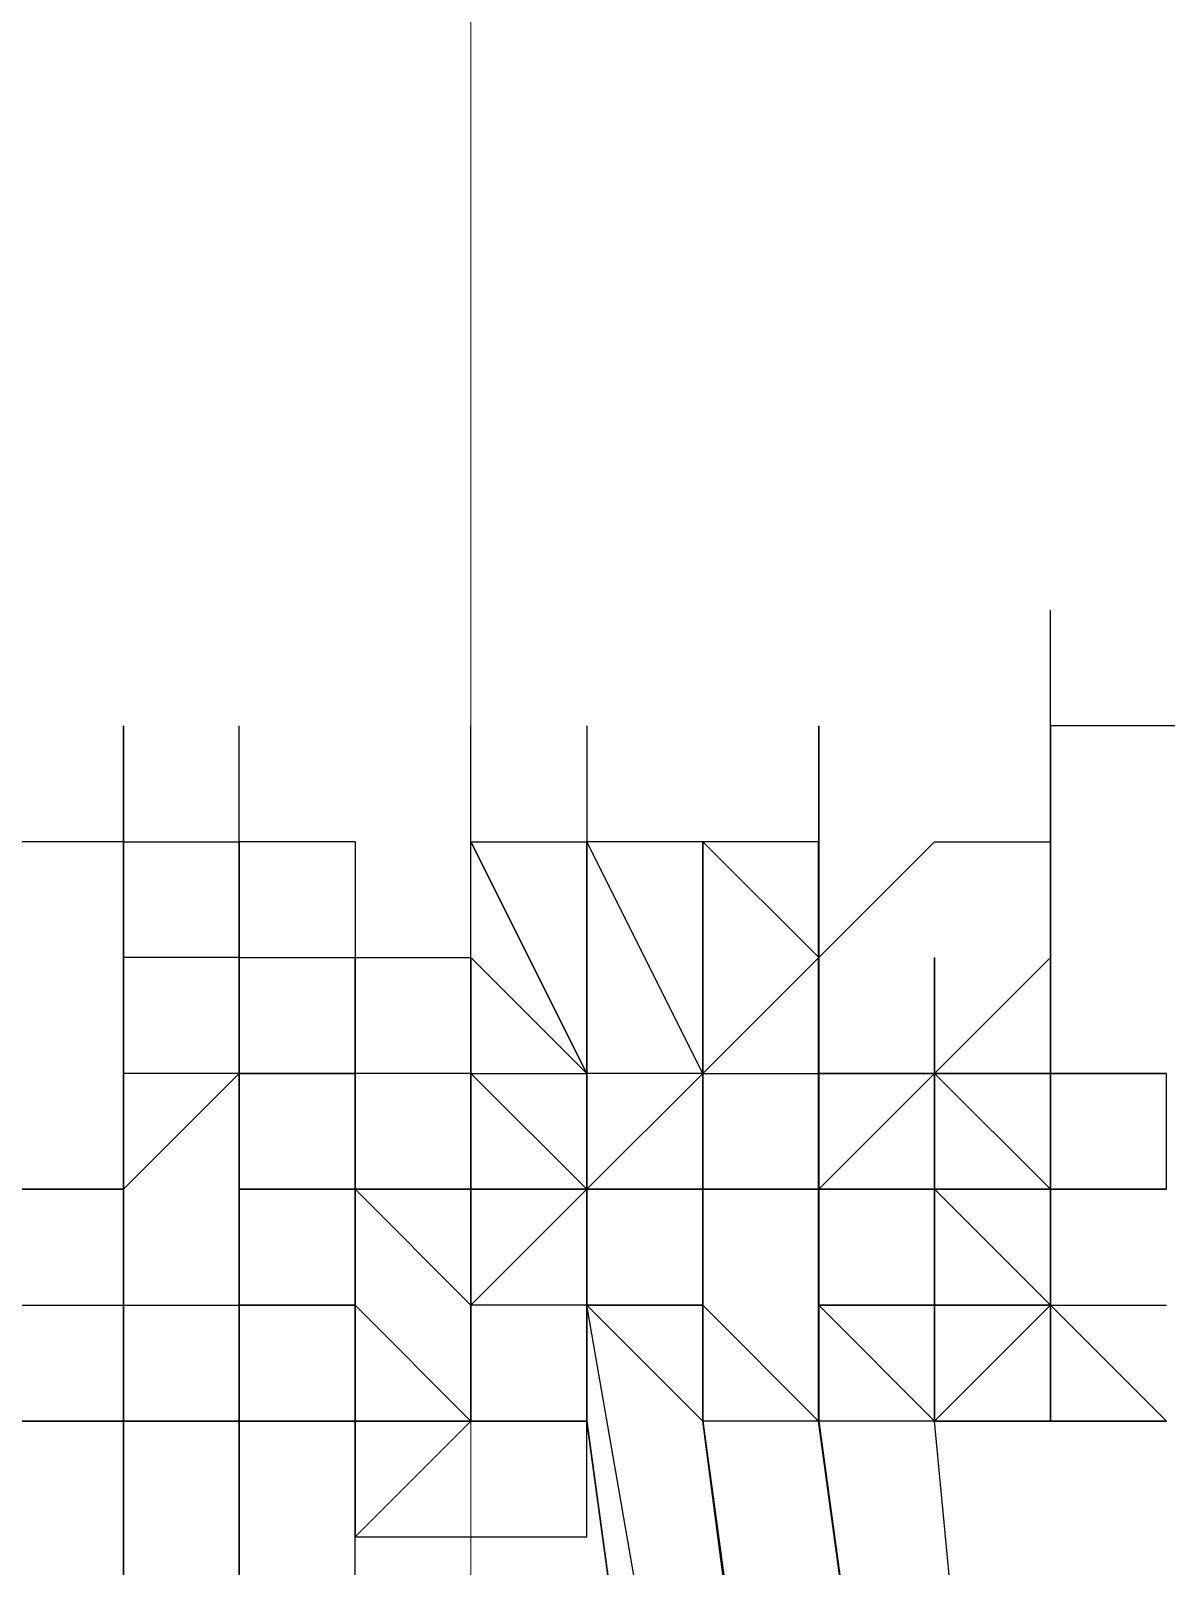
# Model space of a CAD drawing. Header units: inches. Extents: x 3324238 to 135265466, y -1036581 to 20094598.
# Drawn here: x 3353511.835 to 3353512.625, y -519257.412 to -519256.345 of the extents above; entities that cross this region are included whole.
import ezdxf

# ---------------------------------------------------------------- set-up
doc = ezdxf.new("R2010")
doc.units = ezdxf.units.IN
doc.header["$MEASUREMENT"] = 0
doc.layers.add('PDF_Geometry', color=7, linetype='Continuous')

msp = doc.modelspace()

# ---------------------------------------------------------------- linework, layer by layer
at = {"layer": 'PDF_Geometry', "color": 152, "lineweight": 13, "true_color": 0x006edd}
msp.add_lwpolyline([(3353512.1411, -519254.2498), (3353512.1411, -519289.0566)], dxfattribs=at)
at = {"layer": 'PDF_Geometry', "lineweight": 25}
for points in [[(3353512.7857, -519257.0698), (3353512.7857, -519257.1503), (3353512.7857, -519257.2309), (3353512.7857, -519257.1503), (3353512.7857, -519257.0698), (3353512.7857, -519256.9892), (3353512.7051, -519256.8281), (3353512.6246, -519256.8281), (3353512.544, -519256.8281), (3353512.544, -519256.7475)], [(3353511.8994, -519256.8281), (3353511.8994, -519256.9086), (3353511.8189, -519256.9086), (3353511.8189, -519256.8281)], [(3353511.8994, -519256.8281), (3353511.8994, -519256.9086), (3353511.98, -519256.9086), (3353511.98, -519256.8281)], [(3353512.2217, -519257.3115), (3353512.1411, -519257.3115), (3353512.1411, -519257.2309), (3353512.1411, -519257.3115), (3353512.1411, -519257.2309), (3353512.2217, -519257.1503), (3353512.2217, -519257.0698), (3353512.2217, -519257.1503), (3353512.2217, -519257.2309), (3353512.2217, -519257.3115), (3353512.2217, -519257.2309), (3353512.2217, -519257.1503), (3353512.2217, -519257.0698), (3353512.2217, -519257.1503), (3353512.2217, -519257.0698), (3353512.1411, -519256.9892), (3353512.1411, -519257.0698), (3353512.0606, -519257.0698), (3353512.0606, -519257.1503), (3353512.0606, -519257.0698), (3353512.0606, -519257.1503), (3353512.0606, -519257.0698), (3353511.98, -519257.0698), (3353511.98, -519256.9892), (3353511.98, -519257.0698), (3353511.98, -519257.1503), (3353511.98, -519257.0698), (3353511.98, -519256.9892), (3353511.98, -519256.9086), (3353511.98, -519256.8281)], [(3353511.98, -519256.9086), (3353511.98, -519256.8281)], [(3353511.98, -519256.9086), (3353511.98, -519256.8281)], [(3353512.1411, -519257.2309), (3353512.1411, -519257.3115), (3353512.1411, -519257.2309), (3353512.1411, -519257.3115), (3353512.0606, -519257.3115), (3353512.0606, -519257.2309), (3353512.0606, -519257.1503), (3353512.0606, -519257.0698), (3353512.0606, -519257.1503), (3353512.1411, -519257.1503), (3353512.1411, -519257.2309), (3353512.0606, -519257.1503), (3353512.0606, -519257.0698), (3353512.0606, -519257.1503), (3353512.1411, -519257.1503), (3353512.0606, -519257.1503), (3353512.0606, -519257.0698), (3353512.0606, -519257.1503), (3353512.0606, -519257.2309), (3353512.1411, -519257.3115), (3353512.1411, -519257.2309), (3353512.1411, -519257.3115), (3353512.2217, -519257.3115), (3353512.1411, -519257.3115), (3353512.0606, -519257.392), (3353512.1411, -519257.392), (3353512.2217, -519257.392), (3353512.2217, -519257.3115), (3353512.2217, -519257.2309), (3353512.2217, -519257.1503), (3353512.2217, -519257.0698), (3353512.1411, -519256.9086), (3353512.1411, -519256.8281)], [(3353512.2217, -519256.8281), (3353512.2217, -519256.9086), (3353512.2217, -519257.0698), (3353512.2217, -519257.1503), (3353512.2217, -519257.0698), (3353512.2217, -519257.1503), (3353512.2217, -519257.0698), (3353512.2217, -519257.1503), (3353512.2217, -519257.2309), (3353512.2217, -519257.3115), (3353512.4634, -519259.0841), (3353512.4634, -519259.0035)], [(3353512.6246, -519257.3115), (3353512.544, -519257.3115), (3353512.544, -519257.2309), (3353512.4634, -519257.2309), (3353512.4634, -519257.3115), (3353512.544, -519257.2309), (3353512.544, -519257.3115), (3353512.4634, -519257.3115), (3353512.3829, -519257.2309), (3353512.3829, -519257.1503), (3353512.3023, -519257.1503), (3353512.3023, -519257.0698), (3353512.3023, -519256.9892), (3353512.3023, -519257.0698), (3353512.3023, -519257.1503), (3353512.3023, -519257.0698), (3353512.3829, -519257.0698), (3353512.3829, -519256.9892), (3353512.3829, -519256.9086), (3353512.3829, -519256.8281)], [(3353512.544, -519256.9086), (3353512.544, -519256.9892), (3353512.544, -519256.9086), (3353512.544, -519256.8281), (3353512.544, -519256.9892), (3353512.544, -519257.0698), (3353512.544, -519256.9892), (3353512.544, -519257.0698), (3353512.544, -519256.9892)], [(3353511.98, -519256.9892), (3353511.98, -519257.0698), (3353511.98, -519256.9892), (3353511.98, -519256.9086), (3353511.98, -519256.9892), (3353511.98, -519257.0698), (3353511.98, -519256.9892), (3353511.8994, -519256.9892), (3353511.8994, -519257.1503), (3353511.8994, -519256.9892), (3353511.8994, -519257.0698), (3353511.8994, -519257.1503), (3353511.8994, -519257.0698), (3353511.8994, -519257.1503), (3353511.8189, -519257.1503), (3353511.8189, -519257.0698), (3353511.8189, -519257.1503), (3353511.8189, -519257.0698), (3353511.8189, -519256.9892), (3353511.8189, -519257.1503), (3353511.8189, -519257.0698), (3353511.8189, -519256.9892)], [(3353511.8994, -519256.9892), (3353511.8994, -519257.0698), (3353511.8994, -519257.1503), (3353511.8994, -519257.2309), (3353511.8994, -519257.1503), (3353511.8994, -519257.0698), (3353511.8994, -519257.1503), (3353511.8994, -519257.0698), (3353511.8994, -519256.9892), (3353511.8994, -519256.9086), (3353511.8994, -519256.9892), (3353511.8994, -519256.9086), (3353511.8994, -519256.9892), (3353511.8994, -519257.1503), (3353511.8994, -519257.0698), (3353511.8994, -519257.1503), (3353511.8994, -519257.2309), (3353511.8994, -519257.1503), (3353511.8994, -519257.2309), (3353511.8994, -519257.3115), (3353511.8994, -519257.2309), (3353511.8994, -519257.1503), (3353511.98, -519257.0698), (3353512.0606, -519257.0698), (3353512.0606, -519257.1503), (3353512.0606, -519257.0698), (3353512.0606, -519257.1503), (3353512.0606, -519257.0698), (3353512.0606, -519257.1503), (3353512.0606, -519257.0698), (3353512.0606, -519256.9892), (3353512.0606, -519257.0698), (3353512.0606, -519256.9892), (3353512.0606, -519257.0698), (3353511.98, -519257.0698), (3353511.98, -519257.1503), (3353511.98, -519257.2309)], [(3353511.8994, -519256.9086), (3353511.8994, -519256.9892)], [(3353512.0606, -519256.9086), (3353511.98, -519256.9086)], [(3353512.0606, -519256.9086), (3353512.0606, -519256.9892), (3353512.0606, -519257.0698), (3353512.0606, -519257.1503), (3353512.0606, -519257.0698), (3353512.0606, -519257.1503), (3353512.0606, -519257.0698), (3353512.0606, -519257.1503), (3353512.1411, -519257.1503), (3353512.1411, -519257.0698), (3353512.1411, -519257.1503), (3353512.1411, -519257.2309), (3353512.1411, -519257.1503), (3353512.1411, -519257.2309), (3353512.1411, -519257.3115), (3353512.0606, -519257.392), (3353512.0606, -519257.3115), (3353512.1411, -519257.3115), (3353512.0606, -519257.3115), (3353512.0606, -519257.392), (3353512.0606, -519257.3115), (3353511.98, -519257.3115), (3353511.98, -519259.0841), (3353511.98, -519257.3115), (3353511.98, -519257.2309)], [(3353512.3023, -519256.9892), (3353512.3023, -519257.0698), (3353512.3023, -519257.1503), (3353512.3023, -519257.0698), (3353512.3023, -519256.9086), (3353512.3023, -519257.0698), (3353512.3023, -519257.1503), (3353512.3023, -519257.2309), (3353512.3023, -519257.1503), (3353512.3023, -519257.0698), (3353512.3023, -519257.1503), (3353512.3023, -519257.0698), (3353512.3023, -519256.9086), (3353512.2217, -519256.9086), (3353512.2217, -519257.1503), (3353512.2217, -519257.2309), (3353512.1411, -519257.2309), (3353512.1411, -519257.1503), (3353512.1411, -519257.2309), (3353512.1411, -519257.1503), (3353512.1411, -519257.2309), (3353512.1411, -519257.1503), (3353512.1411, -519257.2309), (3353512.1411, -519257.1503), (3353512.1411, -519257.0698), (3353512.1411, -519257.1503), (3353512.1411, -519257.0698), (3353512.1411, -519256.9892), (3353512.1411, -519256.9086), (3353512.2217, -519257.0698), (3353512.2217, -519257.1503), (3353512.2217, -519257.0698), (3353512.2217, -519256.9892), (3353512.2217, -519257.0698)], [(3353512.1411, -519256.9086), (3353512.2217, -519256.9086)], [(3353512.3023, -519257.0698), (3353512.2217, -519256.9086)], [(3353512.2217, -519256.9892), (3353512.2217, -519257.0698), (3353512.2217, -519257.1503), (3353512.3023, -519257.1503), (3353512.3023, -519257.0698), (3353512.3023, -519257.1503), (3353512.2217, -519257.1503), (3353512.2217, -519257.0698), (3353512.2217, -519256.9086)], [(3353512.3829, -519257.2309), (3353512.3829, -519257.1503), (3353512.3829, -519257.0698), (3353512.3829, -519256.9892), (3353512.3023, -519256.9086)], [(3353512.3829, -519257.0698), (3353512.3829, -519257.1503), (3353512.3829, -519257.0698), (3353512.3829, -519257.1503), (3353512.3829, -519257.0698), (3353512.3829, -519257.1503), (3353512.3829, -519257.2309), (3353512.3829, -519257.1503), (3353512.3829, -519257.2309), (3353512.3829, -519257.1503), (3353512.3829, -519257.2309), (3353512.3829, -519257.1503), (3353512.3829, -519257.0698), (3353512.3829, -519256.9086), (3353512.3023, -519256.9086), (3353512.3829, -519256.9892), (3353512.3829, -519257.0698), (3353512.3829, -519256.9892), (3353512.3829, -519256.9086), (3353512.3829, -519256.9892), (3353512.3829, -519257.0698), (3353512.3829, -519256.9892), (3353512.4634, -519256.9086), (3353512.544, -519256.9086), (3353512.544, -519256.9892), (3353512.544, -519257.0698), (3353512.544, -519257.1503), (3353512.544, -519257.2309), (3353512.544, -519257.1503), (3353512.544, -519257.0698), (3353512.544, -519257.1503), (3353512.544, -519257.2309), (3353512.544, -519257.1503), (3353512.544, -519257.0698), (3353512.544, -519256.9892), (3353512.544, -519257.0698), (3353512.544, -519257.1503), (3353512.544, -519257.2309), (3353512.544, -519257.1503), (3353512.544, -519257.2309), (3353512.544, -519257.1503), (3353512.544, -519257.2309), (3353512.4634, -519257.2309), (3353512.4634, -519257.1503), (3353512.4634, -519257.0698), (3353512.4634, -519256.9892), (3353512.4634, -519257.0698), (3353512.544, -519257.0698), (3353512.544, -519257.1503), (3353512.544, -519257.2309), (3353512.544, -519257.1503), (3353512.544, -519257.2309), (3353512.4634, -519257.2309), (3353512.544, -519257.2309), (3353512.544, -519257.1503), (3353512.4634, -519257.0698), (3353512.4634, -519257.1503), (3353512.4634, -519257.2309), (3353512.4634, -519257.1503), (3353512.4634, -519257.2309), (3353512.4634, -519257.1503), (3353512.4634, -519257.2309), (3353512.4634, -519257.1503), (3353512.4634, -519257.2309), (3353512.4634, -519257.3115), (3353512.4634, -519257.2309), (3353512.4634, -519257.3115), (3353512.4634, -519257.2309), (3353512.4634, -519257.3115), (3353512.544, -519257.3115), (3353512.544, -519257.2309), (3353512.544, -519257.3115), (3353512.544, -519257.2309), (3353512.544, -519257.1503), (3353512.544, -519257.2309), (3353512.544, -519257.1503), (3353512.544, -519257.2309), (3353512.544, -519257.1503), (3353512.544, -519257.2309), (3353512.544, -519257.1503), (3353512.544, -519257.2309), (3353512.4634, -519257.2309), (3353512.3829, -519257.2309), (3353512.4634, -519257.2309), (3353512.4634, -519257.3115), (3353512.4634, -519257.2309), (3353512.4634, -519257.3115), (3353512.4634, -519257.2309), (3353512.4634, -519257.3115), (3353512.4634, -519257.2309), (3353512.4634, -519257.1503), (3353512.4634, -519257.0698), (3353512.4634, -519256.9892), (3353512.4634, -519257.0698), (3353512.4634, -519257.1503), (3353512.544, -519257.1503), (3353512.544, -519257.2309), (3353512.544, -519257.1503)], [(3353512.3828, -519256.9892), (3353512.3828, -519256.9086)], [(3353512.544, -519256.9086), (3353512.544, -519256.9892), (3353512.544, -519257.0698), (3353512.544, -519257.1503), (3353512.544, -519257.0698), (3353512.544, -519257.1503), (3353512.544, -519257.0698), (3353512.544, -519256.9892), (3353512.4634, -519257.0698), (3353512.3829, -519257.1503), (3353512.3829, -519257.2309), (3353512.3829, -519257.3115), (3353512.6246, -519259.0841)], [(3353511.8994, -519259.0841), (3353511.8994, -519257.3115), (3353511.8189, -519257.3115), (3353511.8994, -519257.3115), (3353511.98, -519257.3115), (3353511.98, -519257.2309), (3353511.98, -519257.1503), (3353512.0606, -519257.1503), (3353512.0606, -519257.2309), (3353512.0606, -519257.1503), (3353512.0606, -519257.0698), (3353511.98, -519257.0698), (3353511.98, -519257.1503), (3353511.98, -519257.0698), (3353511.98, -519256.9892), (3353511.98, -519257.0698), (3353511.98, -519257.1503), (3353511.98, -519257.2309), (3353511.98, -519257.1503), (3353511.98, -519257.2309), (3353511.98, -519257.3115), (3353511.98, -519257.2309), (3353511.98, -519257.3115), (3353511.8994, -519257.3115), (3353511.8994, -519257.2309), (3353511.8994, -519257.3115), (3353511.8994, -519257.2309), (3353511.8994, -519257.1503), (3353511.8994, -519257.0698), (3353511.8994, -519257.1503), (3353511.8994, -519257.0698), (3353511.8994, -519257.1503), (3353511.8994, -519257.0698), (3353511.8994, -519257.1503), (3353511.8994, -519257.2309), (3353511.8994, -519257.3115), (3353511.8994, -519259.0841)], [(3353511.8994, -519257.0698), (3353511.8994, -519256.9892)], [(3353512.0606, -519257.1503), (3353512.0606, -519257.0698), (3353512.0606, -519257.1503), (3353512.0606, -519257.0698), (3353512.0606, -519256.9892), (3353512.0606, -519257.0698), (3353512.0606, -519257.1503), (3353512.0606, -519257.2309), (3353512.0606, -519257.1503), (3353512.0606, -519257.2309), (3353512.0606, -519257.3115), (3353512.0606, -519257.2309), (3353512.0606, -519257.3115), (3353512.0606, -519257.392), (3353512.0606, -519257.3115), (3353512.0606, -519257.392), (3353512.0606, -519257.3115), (3353512.0606, -519257.2309), (3353512.0606, -519257.3115), (3353512.0606, -519257.2309), (3353512.0606, -519257.1503), (3353512.0606, -519257.2309), (3353512.0606, -519257.3115), (3353512.0606, -519257.2309), (3353512.0606, -519257.1503), (3353511.98, -519257.1503), (3353511.98, -519257.2309), (3353511.98, -519257.1503), (3353511.98, -519257.2309), (3353511.98, -519257.1503), (3353511.98, -519257.0698), (3353511.98, -519256.9892)], [(3353512.1411, -519256.9892), (3353512.1411, -519257.0698), (3353512.1411, -519257.1503), (3353512.1411, -519257.2309), (3353512.1411, -519257.3115), (3353512.1411, -519257.2309), (3353512.1411, -519257.3115), (3353512.1411, -519257.2309), (3353512.1411, -519257.3115), (3353512.1411, -519257.2309), (3353512.1411, -519257.1503), (3353512.1411, -519257.2309), (3353512.1411, -519257.3115), (3353512.1411, -519257.2309), (3353512.1411, -519257.3115), (3353512.1411, -519257.2309), (3353512.1411, -519257.1503), (3353512.1411, -519257.2309), (3353512.1411, -519257.1503), (3353512.1411, -519257.2309), (3353512.1411, -519257.3115), (3353512.1411, -519257.2309), (3353512.1411, -519257.3115), (3353512.1411, -519257.2309), (3353512.1411, -519257.3115), (3353512.1411, -519257.2309), (3353512.1411, -519257.3115), (3353512.1411, -519257.2309), (3353512.1411, -519257.1503), (3353512.1411, -519257.2309), (3353512.1411, -519257.3115), (3353512.0606, -519257.3115), (3353512.0606, -519257.2309), (3353512.0606, -519257.3115), (3353512.0606, -519257.2309), (3353512.0606, -519257.3115), (3353512.0606, -519257.2309), (3353511.98, -519257.2309), (3353511.98, -519257.1503), (3353511.98, -519257.2309), (3353511.98, -519257.1503), (3353511.98, -519257.2309), (3353511.98, -519257.1503), (3353511.98, -519257.2309), (3353511.98, -519257.1503), (3353511.98, -519257.2309), (3353511.98, -519257.1503), (3353511.98, -519257.2309), (3353511.98, -519257.3115), (3353512.0606, -519257.3115), (3353512.0606, -519257.2309), (3353512.0606, -519257.3115), (3353511.98, -519257.3115), (3353511.98, -519257.2309), (3353511.98, -519257.1503), (3353511.98, -519257.2309), (3353511.98, -519257.1503), (3353511.98, -519257.2309), (3353511.98, -519257.3115), (3353511.98, -519259.0841)], [(3353511.98, -519257.1503), (3353511.98, -519257.0698), (3353511.98, -519256.9892)], [(3353511.98, -519257.0698), (3353511.98, -519256.9892)], [(3353511.98, -519257.3115), (3353511.98, -519257.2309), (3353511.98, -519257.1503), (3353511.98, -519257.0698), (3353511.98, -519256.9892), (3353512.0606, -519256.9892), (3353512.1411, -519256.9892)], [(3353511.98, -519257.0698), (3353511.98, -519256.9892)], [(3353511.98, -519257.0698), (3353511.98, -519256.9892)], [(3353512.0606, -519257.0698), (3353512.0606, -519256.9892)], [(3353512.6246, -519259.0841), (3353512.3829, -519257.3115), (3353512.3829, -519257.2309), (3353512.3829, -519257.1503), (3353512.3829, -519257.0698), (3353512.4634, -519257.0698), (3353512.4634, -519256.9892), (3353512.4634, -519257.0698), (3353512.4634, -519256.9892), (3353512.4634, -519257.0698), (3353512.4634, -519257.1503), (3353512.4634, -519257.0698), (3353512.4634, -519256.9892), (3353512.4634, -519257.0698), (3353512.4634, -519257.1503), (3353512.4634, -519257.0698), (3353512.4634, -519256.9892), (3353512.4634, -519257.0698), (3353512.3829, -519257.0698), (3353512.4634, -519257.0698), (3353512.3829, -519257.0698), (3353512.3829, -519256.9892), (3353512.3023, -519257.0698), (3353512.2217, -519257.1503), (3353512.2217, -519257.2309), (3353512.2217, -519257.1503), (3353512.2217, -519257.2309), (3353512.3023, -519257.2309), (3353512.2217, -519257.2309), (3353512.2217, -519257.1503), (3353512.2217, -519257.0698), (3353512.2217, -519257.1503), (3353512.2217, -519257.2309), (3353512.2217, -519257.3115), (3353512.2217, -519257.2309), (3353512.2217, -519257.1503), (3353512.1411, -519257.1503), (3353512.1411, -519257.0698), (3353512.2217, -519257.0698), (3353512.2217, -519256.9892)], [(3353512.3023, -519256.9892), (3353512.3023, -519257.0698), (3353512.3023, -519257.1503), (3353512.3023, -519257.2309), (3353512.3023, -519257.3115), (3353512.3023, -519257.2309), (3353512.2217, -519257.2309), (3353512.1411, -519257.2309), (3353512.1411, -519257.3115), (3353512.1411, -519257.2309), (3353512.1411, -519257.1503)], [(3353512.3023, -519256.9892), (3353512.3023, -519257.0698), (3353512.2217, -519257.0698), (3353512.2217, -519257.1503), (3353512.2217, -519257.2309)], [(3353512.2217, -519257.0698), (3353512.2217, -519257.1503), (3353512.2217, -519257.0698), (3353512.2217, -519256.9892)], [(3353512.3023, -519257.1503), (3353512.3829, -519257.1503), (3353512.3829, -519257.0698), (3353512.3829, -519256.9892)], [(3353512.3828, -519257.0698), (3353512.3828, -519256.9892)], [(3353512.3829, -519257.0698), (3353512.3829, -519256.9892)], [(3353512.3829, -519256.9892), (3353512.3829, -519257.0698), (3353512.4634, -519257.0698), (3353512.4634, -519257.1503)], [(3353512.4634, -519257.3115), (3353512.4634, -519257.2309), (3353512.4634, -519257.1503), (3353512.4634, -519257.2309), (3353512.4634, -519257.3115), (3353512.4634, -519257.2309), (3353512.4634, -519257.3115), (3353512.4634, -519257.2309), (3353512.4634, -519257.1503), (3353512.4634, -519257.2309), (3353512.4634, -519257.1503), (3353512.4634, -519257.0698), (3353512.4634, -519257.1503), (3353512.4634, -519257.2309), (3353512.4634, -519257.1503), (3353512.4634, -519257.0698), (3353512.544, -519257.0698), (3353512.544, -519256.9892), (3353512.544, -519257.0698), (3353512.544, -519257.1503), (3353512.544, -519257.2309), (3353512.544, -519257.1503), (3353512.544, -519257.0698), (3353512.544, -519257.1503), (3353512.6246, -519257.1503)], [(3353512.4634, -519257.0698), (3353512.4634, -519256.9892)], [(3353512.4634, -519257.0698), (3353512.4634, -519256.9892)], [(3353512.4634, -519257.0698), (3353512.4634, -519257.1503), (3353512.4634, -519257.0698), (3353512.4634, -519256.9892), (3353512.4634, -519257.0698), (3353512.4634, -519257.1503), (3353512.4634, -519257.2309), (3353512.544, -519257.2309), (3353512.4634, -519257.2309), (3353512.544, -519257.2309), (3353512.4634, -519257.2309), (3353512.544, -519257.2309), (3353512.544, -519257.1503), (3353512.544, -519257.2309), (3353512.544, -519257.3115), (3353512.544, -519257.2309), (3353512.4634, -519257.1503), (3353512.4634, -519257.2309), (3353512.4634, -519257.1503), (3353512.4634, -519257.0698), (3353512.4634, -519256.9892)], [(3353512.4634, -519257.0698), (3353512.4634, -519256.9892)], [(3353512.4634, -519257.0698), (3353512.4634, -519256.9892)], [(3353512.4634, -519257.0698), (3353512.4634, -519256.9892)], [(3353512.4634, -519257.0698), (3353512.4634, -519256.9892)], [(3353512.544, -519257.0698), (3353512.544, -519256.9892)], [(3353512.544, -519257.0698), (3353512.544, -519256.9892)], [(3353512.6246, -519257.1503), (3353512.544, -519257.1503), (3353512.544, -519257.0698), (3353512.544, -519257.1503), (3353512.544, -519257.0698), (3353512.544, -519256.9892), (3353512.544, -519257.0698), (3353512.6246, -519257.0698)], [(3353512.544, -519257.0698), (3353512.544, -519256.9892)], [(3353512.544, -519257.0698), (3353512.544, -519256.9892), (3353512.544, -519257.0698)], [(3353512.544, -519256.9892), (3353512.544, -519257.0698)], [(3353512.544, -519257.0698), (3353512.544, -519256.9892)], [(3353512.544, -519257.0698), (3353512.544, -519256.9892)], [(3353511.8189, -519257.0698), (3353511.8189, -519257.1503), (3353511.8994, -519257.1503), (3353511.8994, -519257.2309), (3353511.98, -519257.2309), (3353511.98, -519257.1503)], [(3353511.8994, -519257.2309), (3353511.8994, -519257.1503), (3353511.8994, -519257.0698)], [(3353511.8994, -519257.1503), (3353511.8994, -519257.0698)], [(3353511.8994, -519257.1503), (3353511.8994, -519257.0698)], [(3353511.8994, -519257.1503), (3353511.8994, -519257.0698)], [(3353511.98, -519257.0698), (3353511.8994, -519257.0698)], [(3353511.8994, -519257.1503), (3353511.8994, -519257.0698)], [(3353511.8994, -519257.1503), (3353511.8994, -519257.0698)], [(3353511.8994, -519257.1503), (3353511.8994, -519257.0698)], [(3353511.8994, -519257.1503), (3353511.8994, -519257.0698)], [(3353511.98, -519257.1503), (3353511.98, -519257.0698)], [(3353511.98, -519257.2309), (3353511.98, -519257.1503), (3353511.98, -519257.0698)], [(3353512.0606, -519257.1503), (3353512.0606, -519257.0698)], [(3353512.3023, -519257.2309), (3353512.3023, -519257.1503), (3353512.3023, -519257.2309), (3353512.3023, -519257.1503), (3353512.3023, -519257.2309), (3353512.3023, -519257.3115), (3353512.544, -519259.0841), (3353512.2217, -519257.2309), (3353512.2217, -519257.3115), (3353512.2217, -519257.2309), (3353512.1411, -519257.2309), (3353512.1411, -519257.3115), (3353512.0606, -519257.3115), (3353512.0606, -519257.2309), (3353512.0606, -519257.3115), (3353512.0606, -519257.2309), (3353512.0606, -519257.3115), (3353512.0606, -519257.2309), (3353512.0606, -519257.3115), (3353512.0606, -519257.2309), (3353512.0606, -519257.3115), (3353512.0606, -519257.2309), (3353512.0606, -519257.3115), (3353512.0606, -519257.2309), (3353512.0606, -519257.1503), (3353512.0606, -519257.0698), (3353512.0606, -519257.1503), (3353512.0606, -519257.0698), (3353512.0606, -519257.1503), (3353512.0606, -519257.0698), (3353512.0606, -519257.1503), (3353512.0606, -519257.0698)], [(3353512.0606, -519257.1503), (3353512.0606, -519257.2309), (3353512.0606, -519257.1503), (3353512.0606, -519257.0698)], [(3353512.1411, -519257.1503), (3353512.1411, -519257.0698)], [(3353512.1411, -519257.1503), (3353512.1411, -519257.0698), (3353512.2217, -519257.1503), (3353512.2217, -519257.2309), (3353512.2217, -519257.1503), (3353512.2217, -519257.2309), (3353512.2217, -519257.1503), (3353512.2217, -519257.0698), (3353512.2217, -519257.1503)], [(3353512.2217, -519257.0698), (3353512.2217, -519257.1503), (3353512.2217, -519257.2309), (3353512.2217, -519257.1503), (3353512.2217, -519257.0698), (3353512.2217, -519257.1503), (3353512.2217, -519257.2309), (3353512.2217, -519257.1503), (3353512.2217, -519257.2309), (3353512.2217, -519257.3115), (3353512.4634, -519259.0841)], [(3353512.2217, -519257.1503), (3353512.2217, -519257.0698)], [(3353512.2217, -519257.1503), (3353512.2217, -519257.0698)], [(3353512.2217, -519257.1503), (3353512.2217, -519257.0698)], [(3353512.3829, -519257.2309), (3353512.3829, -519257.1503), (3353512.3023, -519257.1503), (3353512.3023, -519257.2309), (3353512.3023, -519257.1503), (3353512.3023, -519257.0698)], [(3353512.4634, -519257.0698), (3353512.4634, -519257.1503), (3353512.4634, -519257.2309), (3353512.4634, -519257.3115), (3353512.4634, -519257.2309), (3353512.4634, -519257.3115), (3353512.3829, -519257.3115), (3353512.3023, -519257.3115), (3353512.544, -519259.1646)], [(3353512.3023, -519257.1503), (3353512.3023, -519257.0698)], [(3353512.3023, -519257.1503), (3353512.3023, -519257.0698)], [(3353512.3023, -519257.1503), (3353512.3023, -519257.0698)], [(3353512.3828, -519257.1503), (3353512.3828, -519257.0698)], [(3353512.3828, -519257.0698), (3353512.3828, -519257.1503)], [(3353512.3829, -519257.0698), (3353512.3829, -519257.1503)], [(3353512.3829, -519257.1503), (3353512.3829, -519257.0698)], [(3353512.3829, -519257.1503), (3353512.3829, -519257.0698)], [(3353512.3829, -519257.1503), (3353512.3829, -519257.0698)], [(3353512.544, -519257.0698), (3353512.4634, -519257.0698)], [(3353512.4634, -519257.1503), (3353512.4634, -519257.0698), (3353512.4634, -519257.1503)], [(3353512.4634, -519257.1503), (3353512.4634, -519257.0698)], [(3353512.544, -519257.1503), (3353512.544, -519257.0698)], [(3353512.544, -519257.1503), (3353512.544, -519257.0698)], [(3353512.544, -519257.1503), (3353512.544, -519257.0698)], [(3353512.544, -519257.2309), (3353512.544, -519257.3115), (3353512.544, -519257.2309), (3353512.544, -519257.3115), (3353512.544, -519257.2309), (3353512.544, -519257.1503), (3353512.544, -519257.0698), (3353512.544, -519257.1503), (3353512.544, -519257.0698)], [(3353512.544, -519257.0698), (3353512.544, -519257.1503)], [(3353512.544, -519257.1503), (3353512.544, -519257.0698)], [(3353512.6246, -519257.0698), (3353512.544, -519257.0698)], [(3353512.544, -519257.1503), (3353512.544, -519257.0698)], [(3353512.6246, -519257.1503), (3353512.6246, -519257.0698)], [(3353511.8189, -519257.2309), (3353511.8994, -519257.2309), (3353511.8994, -519257.3115), (3353511.8994, -519257.2309), (3353511.8994, -519257.1503), (3353511.8189, -519257.1503)], [(3353511.8994, -519257.2309), (3353511.8994, -519257.1503)], [(3353511.8994, -519257.2309), (3353511.8994, -519257.1503)], [(3353511.8994, -519257.1503), (3353511.8994, -519257.2309)], [(3353511.98, -519257.2309), (3353511.98, -519257.1503)], [(3353512.0606, -519257.2309), (3353512.0606, -519257.1503)], [(3353512.0606, -519257.2309), (3353512.0606, -519257.1503)], [(3353512.0606, -519257.2309), (3353512.0606, -519257.1503)], [(3353512.1411, -519257.1503), (3353512.1411, -519257.2309), (3353512.1411, -519257.1503), (3353512.2217, -519257.1503)], [(3353512.1411, -519257.2309), (3353512.1411, -519257.1503)], [(3353512.3828, -519257.2309), (3353512.3828, -519257.1503)], [(3353512.3828, -519257.2309), (3353512.3828, -519257.1503)], [(3353512.3829, -519257.1503), (3353512.4634, -519257.1503), (3353512.3829, -519257.1503)], [(3353512.4634, -519257.1503), (3353512.544, -519257.1503), (3353512.4634, -519257.1503)], [(3353512.4634, -519257.2309), (3353512.4634, -519257.1503), (3353512.4634, -519257.2309)], [(3353512.4634, -519257.1503), (3353512.544, -519257.1503)], [(3353512.4634, -519257.1503), (3353512.4634, -519257.2309), (3353512.4634, -519257.1503)], [(3353512.4634, -519257.2309), (3353512.4634, -519257.1503)], [(3353512.4634, -519257.2309), (3353512.4634, -519257.1503)], [(3353512.4634, -519257.2309), (3353512.4634, -519257.1503)], [(3353512.4634, -519257.1503), (3353512.544, -519257.1503)], [(3353512.4634, -519257.2309), (3353512.4634, -519257.3115), (3353512.4634, -519257.2309), (3353512.4634, -519257.1503)], [(3353512.544, -519257.2309), (3353512.544, -519257.1503)], [(3353512.544, -519257.2309), (3353512.544, -519257.1503)], [(3353512.544, -519257.2309), (3353512.544, -519257.1503)], [(3353512.544, -519257.2309), (3353512.544, -519257.1503)], [(3353512.544, -519257.1503), (3353512.6246, -519257.1503), (3353512.544, -519257.1503)], [(3353512.544, -519257.1503), (3353512.544, -519257.2309)], [(3353511.8994, -519257.3115), (3353511.8994, -519257.2309)], [(3353511.8994, -519257.3115), (3353511.8994, -519257.2309)], [(3353511.8994, -519257.3115), (3353511.8994, -519257.2309)], [(3353511.98, -519257.3115), (3353511.98, -519257.2309)], [(3353511.98, -519257.2309), (3353512.0606, -519257.2309), (3353511.98, -519257.2309)], [(3353511.98, -519257.3115), (3353511.98, -519257.2309)], [(3353511.98, -519257.3115), (3353511.98, -519257.2309)], [(3353511.98, -519257.3115), (3353511.98, -519257.2309)], [(3353511.98, -519257.3115), (3353511.98, -519257.2309)], [(3353511.98, -519257.3115), (3353511.98, -519257.2309)], [(3353512.0606, -519259.0841), (3353512.0606, -519257.3115), (3353512.0606, -519257.2309), (3353512.0606, -519257.3115), (3353512.0606, -519257.392)], [(3353512.1411, -519257.3115), (3353512.1411, -519257.2309)], [(3353512.1411, -519257.3115), (3353512.1411, -519257.2309)], [(3353512.1411, -519257.3115), (3353512.1411, -519257.2309)], [(3353512.1411, -519257.3115), (3353512.1411, -519257.2309)], [(3353512.1411, -519257.3115), (3353512.1411, -519257.2309)], [(3353512.1411, -519257.3115), (3353512.1411, -519257.2309)], [(3353512.1411, -519257.3115), (3353512.1411, -519257.2309)], [(3353512.1411, -519257.3115), (3353512.1411, -519257.2309)], [(3353512.2217, -519257.3115), (3353512.2217, -519257.2309)], [(3353512.2217, -519257.3115), (3353512.2217, -519257.2309)], [(3353512.3023, -519257.3115), (3353512.2217, -519257.2309), (3353512.2217, -519257.3115)], [(3353512.2217, -519257.3115), (3353512.2217, -519257.2309)], [(3353512.3828, -519257.3115), (3353512.3023, -519257.2309)], [(3353512.3023, -519257.2309), (3353512.3023, -519257.3115)], [(3353512.3023, -519257.3115), (3353512.3023, -519257.2309)], [(3353512.3023, -519257.3115), (3353512.3023, -519257.2309)], [(3353512.4634, -519257.3115), (3353512.4634, -519257.2309), (3353512.3828, -519257.2309)], [(3353512.3828, -519257.2309), (3353512.3828, -519257.3115)], [(3353512.3828, -519257.3115), (3353512.3828, -519257.2309)], [(3353512.3829, -519257.3115), (3353512.3829, -519257.2309)], [(3353512.3829, -519257.3115), (3353512.3829, -519257.2309)], [(3353512.4634, -519257.2309), (3353512.544, -519257.2309)], [(3353512.6246, -519257.3115), (3353512.544, -519257.2309), (3353512.6246, -519257.2309)], [(3353511.8994, -519259.1646), (3353511.8994, -519259.0841), (3353511.8994, -519257.3115)], [(3353511.8994, -519259.1646), (3353511.8994, -519257.3115)], [(3353511.8994, -519257.3115), (3353511.98, -519257.3115)], [(3353511.8994, -519259.1646), (3353511.8994, -519259.0841), (3353511.8994, -519257.3115)], [(3353511.98, -519259.4063), (3353511.98, -519259.3258), (3353511.98, -519259.2452), (3353511.98, -519259.1646), (3353511.98, -519259.0841), (3353511.98, -519257.3115)], [(3353512.0606, -519257.3115), (3353512.0606, -519257.392), (3353512.0606, -519257.3115)], [(3353512.0606, -519257.392), (3353512.0606, -519257.3115), (3353512.0606, -519257.392)], [(3353512.3829, -519259.0841), (3353512.4634, -519259.0841), (3353512.2217, -519257.3115), (3353512.4634, -519259.0841), (3353512.4634, -519259.0035), (3353512.4634, -519259.0841), (3353512.4634, -519259.0035), (3353512.4634, -519259.0841), (3353512.4634, -519259.0035), (3353512.4634, -519259.0841), (3353512.544, -519259.0841), (3353512.544, -519259.1646), (3353512.544, -519259.0841), (3353512.544, -519259.1646), (3353512.544, -519259.0841), (3353512.6246, -519259.0841)], [(3353512.6246, -519259.0841), (3353512.3828, -519257.3115)], [(3353512.544, -519257.3115), (3353512.4634, -519257.3115), (3353512.544, -519257.3115)], [(3353512.6246, -519259.0035), (3353512.4634, -519257.3115)], [(3353512.6246, -519257.3115), (3353512.544, -519257.3115), (3353512.6246, -519257.3115)]]:
    msp.add_lwpolyline(points, dxfattribs=at)
for points in [[(3353511.8994, -519256.8281), (3353511.8994, -519256.9086)], [(3353512.3829, -519256.8281), (3353512.3829, -519256.9086)], [(3353511.98, -519256.9086), (3353511.98, -519256.9892), (3353511.98, -519257.0698), (3353511.98, -519256.9892)], [(3353512.3829, -519257.0698), (3353512.3829, -519257.1503), (3353512.3829, -519257.0698), (3353512.3829, -519257.1503), (3353512.3829, -519257.0698), (3353512.3829, -519256.9892), (3353512.3829, -519256.9086), (3353512.3829, -519256.9892)], [(3353512.1411, -519256.9892), (3353512.1411, -519257.0698), (3353512.1411, -519257.1503), (3353512.1411, -519257.0698)], [(3353512.3829, -519256.9892), (3353512.3829, -519257.0698)], [(3353512.4634, -519256.9892), (3353512.4634, -519257.0698)], [(3353511.8994, -519257.0698), (3353511.8994, -519257.1503)], [(3353511.98, -519257.1503), (3353511.98, -519257.2309), (3353511.98, -519257.1503), (3353511.98, -519257.0698)], [(3353512.0606, -519257.0698), (3353512.0606, -519257.1503), (3353512.1411, -519257.1503), (3353512.0606, -519257.1503), (3353512.1411, -519257.1503), (3353512.0606, -519257.1503)], [(3353512.2217, -519257.0698), (3353512.2217, -519257.1503)], [(3353512.2217, -519257.0698), (3353512.2217, -519257.1503)], [(3353512.3829, -519257.0698), (3353512.3829, -519257.1503)], [(3353512.3829, -519257.0698), (3353512.4634, -519257.0698)], [(3353512.3829, -519257.1503), (3353512.3829, -519257.0698)], [(3353512.3829, -519257.0698), (3353512.3829, -519257.1503)], [(3353512.4634, -519257.0698), (3353512.4634, -519257.1503)], [(3353511.8994, -519257.2309), (3353511.8994, -519257.3115), (3353511.8994, -519257.2309), (3353511.8994, -519257.1503)], [(3353511.98, -519257.1503), (3353511.98, -519257.2309)], [(3353512.3829, -519257.1503), (3353512.3829, -519257.2309)], [(3353512.4634, -519257.1503), (3353512.4634, -519257.2309)], [(3353512.4634, -519257.1503), (3353512.4634, -519257.2309)], [(3353511.8994, -519257.2309), (3353511.8994, -519257.3115)], [(3353511.8994, -519257.2309), (3353511.8994, -519257.3115)], [(3353511.8994, -519257.2309), (3353511.8994, -519257.3115)], [(3353512.0606, -519257.2309), (3353512.0606, -519257.3115), (3353512.0606, -519257.392), (3353512.0606, -519257.3115)], [(3353512.0606, -519257.2309), (3353512.0606, -519257.3115)], [(3353512.3023, -519257.2309), (3353512.3023, -519257.3115), (3353512.544, -519259.1646), (3353512.544, -519259.2452), (3353512.544, -519259.1646), (3353512.544, -519259.0841), (3353512.544, -519259.1646), (3353512.3023, -519257.3115)], [(3353512.3829, -519257.2309), (3353512.3829, -519257.3115)], [(3353512.6246, -519259.0841), (3353512.3829, -519257.3115), (3353512.6246, -519259.0841), (3353512.6246, -519259.1646)]]:
    msp.add_lwpolyline(points, close=True, dxfattribs=at)

doc.saveas('drawing.dxf')
